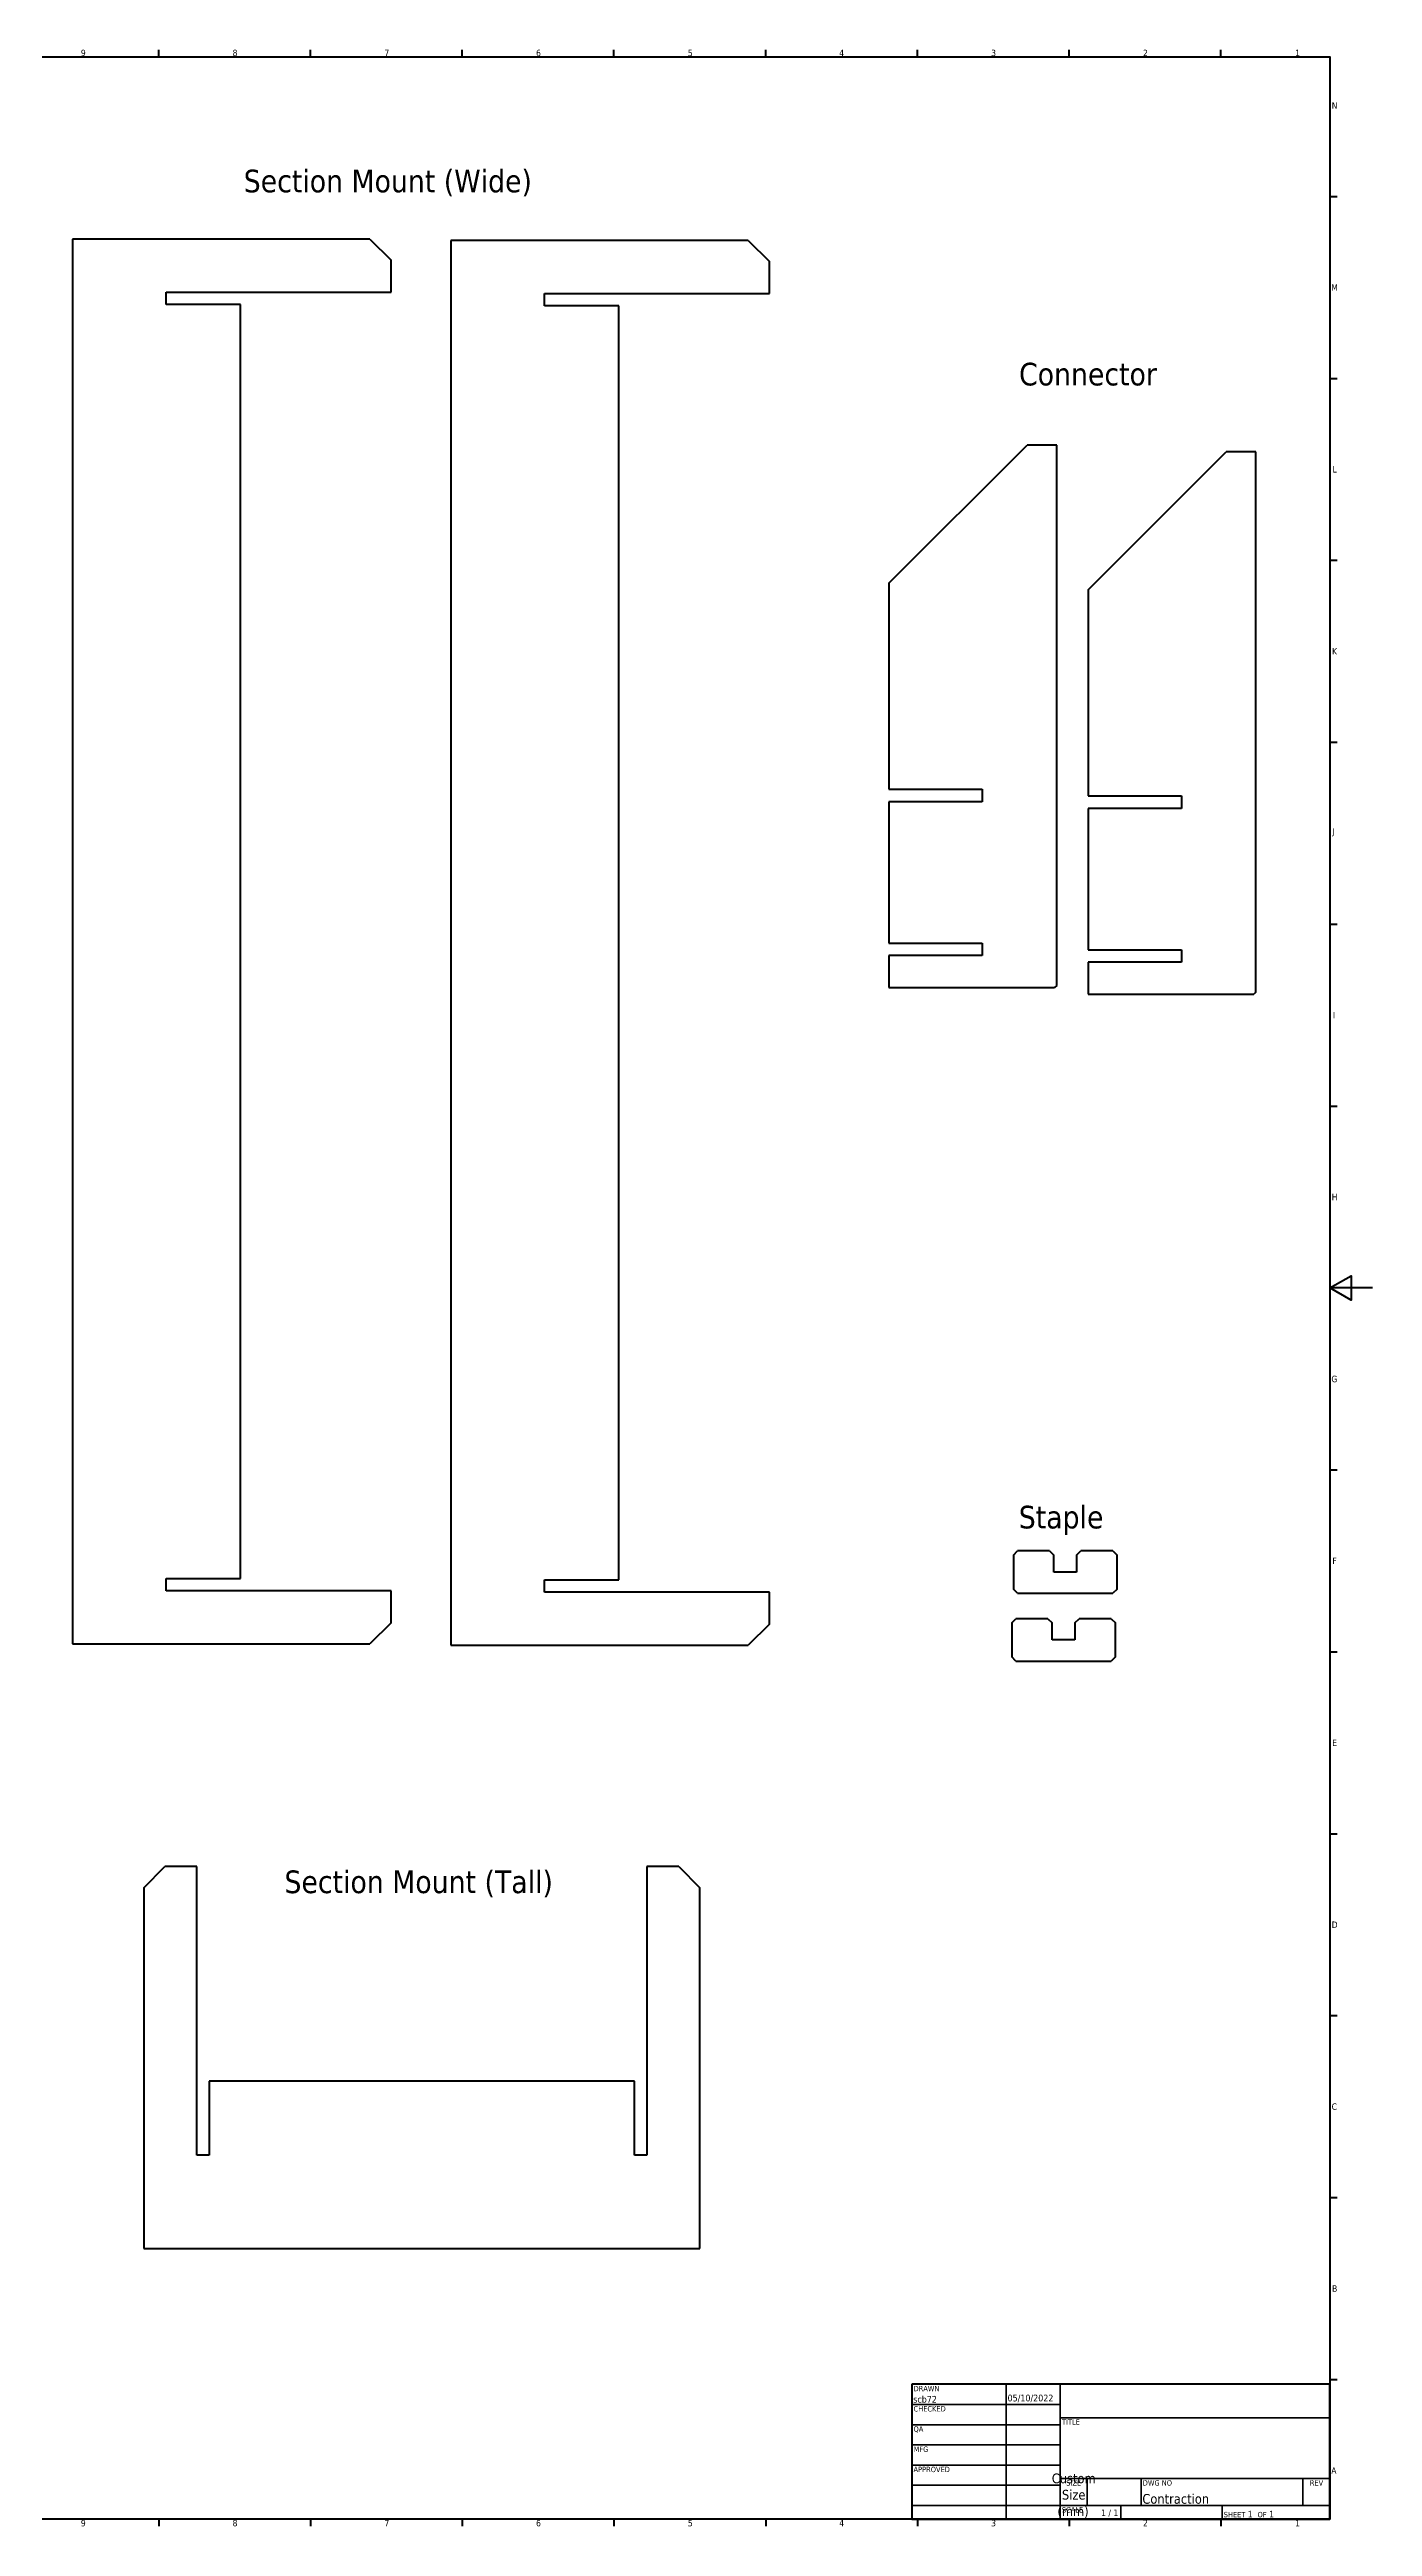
# Model space of a CAD drawing. Header units: inches. Extents: x 0 to 78.7, y 0 to 47.2.
# Drawn here: x 54.22 to 78.74, y 0.65 to 46.59 of the extents above; entities that cross this region are included whole.
import ezdxf
from ezdxf.enums import TextEntityAlignment as Align

# ---------------------------------------------------------------- set-up
doc = ezdxf.new("R2010")
doc.units = ezdxf.units.IN
doc.header["$MEASUREMENT"] = 0
for name, color, linetype, lineweight in [('Border (ANSI)', 7, 'Continuous', 70), ('Symbol (ANSI)', 7, 'Continuous', 25), ('Title (ANSI)', 7, 'Continuous', 50), ('Visible (ANSI)', 7, 'Continuous', 50)]:
    doc.layers.add(name, color=color, linetype=linetype, lineweight=lineweight)
doc.styles.add('Note Text (ANSI)', font='tahoma.ttf')
doc.styles.add('Text Style30', font='tahoma.ttf')
doc.styles.add('Text Style38', font='tahoma.ttf')
doc.styles.add('Text Style39', font='tahoma.ttf')

# ---------------------------------------------------------------- blocks, each defined once
blk = doc.blocks.new('Borders Default Border')
at = {"layer": 'Border (ANSI)'}
for p, q in [((56.243, 46.457), (56.243, 46.592)), ((59.055, 46.457), (59.055, 46.592)), ((61.867, 46.457), (61.867, 46.592)), ((64.679, 46.457), (64.679, 46.592)), ((67.492, 46.457), (67.492, 46.592)), ((70.304, 46.457), (70.304, 46.592)), ((73.116, 46.457), (73.116, 46.592)), ((75.928, 46.457), (75.928, 46.592)), ((77.953, 43.87), (78.089, 43.87)), ((77.953, 40.495), (78.089, 40.495)), ((77.953, 37.12), (78.089, 37.12)), ((77.953, 33.746), (78.089, 33.746)), ((77.953, 30.371), (78.089, 30.371)), ((77.953, 26.997), (78.089, 26.997)), ((77.953, 20.247), (78.089, 20.247)), ((77.953, 16.873), (78.089, 16.873)), ((77.953, 13.498), (78.089, 13.498)), ((77.953, 10.124), (78.089, 10.124)), ((77.953, 6.749), (78.089, 6.749)), ((77.953, 3.375), (78.089, 3.375)), ((56.243, 0.787), (56.243, 0.652)), ((59.055, 0.787), (59.055, 0.652)), ((61.867, 0.787), (61.867, 0.652)), ((64.679, 0.787), (64.679, 0.652)), ((67.492, 0.787), (67.492, 0.652)), ((70.304, 0.787), (70.304, 0.652)), ((73.116, 0.787), (73.116, 0.652)), ((75.928, 0.787), (75.928, 0.652))]:
    blk.add_line(p, q, dxfattribs=at)
at = {"layer": 'Border (ANSI)', "flags": 128}
for points in [[(0.787, 0.787), (0.787, 46.457), (77.953, 46.457), (77.953, 0.787), (0.787, 0.787)], [(78.74, 23.622), (77.953, 23.622), (78.346, 23.849), (78.346, 23.395), (77.953, 23.622)]]:
    blk.add_lwpolyline(points, dxfattribs=at)
at = {"layer": 'Border (ANSI)', "char_height": 0.12, "attachment_point": 7, "style": 'Note Text (ANSI)'}
for s, insert in [('9', (54.797, 46.47)), ('8', (57.61, 46.47)), ('7', (60.424, 46.472)), ('6', (63.235, 46.47)), ('5', (66.05, 46.47)), ('4', (68.856, 46.472)), ('3', (71.672, 46.47)), ('2', (74.486, 46.472)), ('1', (77.307, 46.472)), ('N', (77.985, 45.497)), ('M', (77.977, 42.122)), ('L', (77.999, 38.748)), ('K', (77.992, 35.373)), ('J', (77.995, 31.997)), ('I', (78.005, 28.624)), ('H', (77.985, 25.249)), ('G', (77.979, 21.872)), ('F', (77.997, 18.5)), ('E', (77.994, 15.126)), ('D', (77.985, 11.751)), ('C', (77.984, 8.374)), ('B', (77.992, 5.002)), ('A', (77.977, 1.627)), ('9', (54.797, 0.649)), ('8', (57.61, 0.649)), ('7', (60.424, 0.652)), ('6', (63.235, 0.649)), ('5', (66.05, 0.649)), ('4', (68.856, 0.652)), ('3', (71.672, 0.649)), ('2', (74.486, 0.652)), ('1', (77.307, 0.652))]:
    blk.add_mtext(s, dxfattribs=dict(at, insert=insert))
blk = doc.blocks.new('Title Blocks ANSI - Large')
at = {"layer": 'Title (ANSI)'}
for p, q in [((5, 7.45), (5, 4.95)), ((12.75, 7.45), (5, 7.45)), ((12.75, 4.95), (12.75, 7.45)), ((5, 4.95), (12.75, 4.95))]:
    blk.add_line(p, q, dxfattribs=at)
at = {"layer": 'Title (ANSI)', "lineweight": 35}
for p, q in [((6.75, 4.95), (6.75, 7.45)), ((7.75, 4.95), (7.75, 7.45)), ((5, 7.075), (7.75, 7.075)), ((5, 6.7), (7.75, 6.7)), ((7.75, 6.83), (12.75, 6.83)), ((5, 6.325), (7.75, 6.325)), ((5, 5.95), (7.75, 5.95)), ((5, 5.575), (7.75, 5.575)), ((12.75, 5.7), (7.75, 5.7)), ((8.25, 5.2), (8.25, 5.7)), ((9.25, 5.2), (9.25, 5.7)), ((12.25, 5.2), (12.25, 5.7)), ((7.75, 5.2), (5, 5.2)), ((12.75, 5.2), (7.75, 5.2)), ((8.87, 5.2), (8.87, 4.95)), ((10.75, 5.2), (10.75, 4.95))]:
    blk.add_line(p, q, dxfattribs=at)
at = {"layer": 'Title (ANSI)', "style": 'Text Style38'}
for s, p in [('DRAWN', (5.03, 7.42)), ('CHECKED', (5.03, 7.045)), ('QA', (5.03, 6.67)), ('TITLE', (7.78, 6.8)), ('MFG', (5.03, 6.295)), ('APPROVED', (5.03, 5.92)), ('DWG NO', (9.28, 5.67)), ('SCALE', (7.78, 5.17))]:
    blk.add_text(s, height=0.1, dxfattribs=at).set_placement(p, align=Align.TOP_LEFT)
for s, p in [('SIZE', (8, 5.67)), ('REV', (12.5, 5.67))]:
    blk.add_text(s, height=0.1, dxfattribs=at).set_placement(p, align=Align.TOP_CENTER)
at = {"layer": 'Title (ANSI)', "insert": (10.78, 4.98), "char_height": 0.12, "attachment_point": 7, "style": 'Note Text (ANSI)'}
blk.add_mtext('\\fTahoma|b0|i0;\\H0.1000;SHEET\\fTahoma|b0|i0;\\H0.1200; 1  \\fTahoma|b0|i0;\\H0.1000;OF\\fTahoma|b0|i0;\\H0.1200; 1 ', dxfattribs=at)
at = {"layer": 'Title (ANSI)'}
for tag, p, height, style in [('AUTHOR_001', (5.024, 7.108), 0.125, 'Text Style39'), ('CREATION_DATE_001', (6.773, 7.132), 0.125, 'Text Style39'), ('Sheet_Size_001', (7.593, 5.614), 0.18, 'Text Style30'), ('Sheet_Size_003', (7.697, 5.003), 0.18, 'Text Style30'), ('Sheet_Size_002', (7.781, 5.311), 0.18, 'Text Style30'), ('Initial_View_Scale_001', (8.507, 5.006), 0.12, 'Note Text (ANSI)'), ('PART_NUMBER_001', (9.272, 5.234), 0.18, 'Text Style30')]:
    blk.add_attdef(tag, p, '', height=height, dxfattribs=dict(at, style=style))
at = {"layer": 'Title (ANSI)', "style": 'Text Style39'}
for tag, p in [('CHECKED_BY', (5.03, 6.73)), ('CHECKED_DATE', (6.78, 6.73)), ('MFG_APPROVED_BY', (5.03, 5.98)), ('MFG_APPROVED_DATE', (6.78, 5.98)), ('ENG_APPROVED_BY', (5.03, 5.605)), ('ENG_APPROVAL_DATE', (6.78, 5.605))]:
    blk.add_attdef(tag, text='', height=0.125, dxfattribs=at).set_placement(p, align=Align.BOTTOM_LEFT)
for tag, p in [('COMPANY', (10.25, 7.14)), ('REVISION_NUMBER', (12.5, 5.375))]:
    blk.add_attdef(tag, text='', height=0.125, dxfattribs=at).set_placement(p, align=Align.MIDDLE_CENTER)
at = {"layer": 'Title (ANSI)', "style": 'Text Style30'}
blk.add_attdef('TITLE', text='', height=0.18, dxfattribs=at).set_placement((7.78, 6.223), align=Align.MIDDLE_LEFT)

msp = doc.modelspace()

# ---------------------------------------------------------------- linework, layer by layer
at = {"layer": 'Visible (ANSI)'}
for p, q in [((60.155, 43.078), (54.643, 43.078)), ((54.643, 43.078), (54.643, 17.019)), ((60.155, 43.078), (60.549, 42.685)), ((67.169, 43.054), (61.657, 43.054)), ((61.657, 43.054), (61.657, 16.995)), ((67.169, 43.054), (67.562, 42.661)), ((60.549, 42.094), (60.549, 42.685)), ((67.562, 42.07), (67.562, 42.661)), ((56.375, 42.094), (60.549, 42.094)), ((56.375, 41.864), (56.375, 42.094)), ((57.753, 41.864), (56.375, 41.864)), ((57.753, 18.234), (57.753, 41.864)), ((63.389, 42.07), (67.562, 42.07)), ((63.389, 41.84), (63.389, 42.07)), ((64.767, 41.84), (63.389, 41.84)), ((64.767, 18.21), (64.767, 41.84)), ((69.778, 36.696), (72.337, 39.255)), ((72.888, 39.255), (72.337, 39.255)), ((72.888, 29.235), (72.888, 39.255)), ((73.471, 36.571), (76.03, 39.13)), ((76.581, 39.13), (76.03, 39.13)), ((76.581, 29.111), (76.581, 39.13)), ((69.778, 36.696), (69.778, 32.875)), ((73.471, 36.571), (73.471, 32.75)), ((69.778, 32.875), (71.508, 32.875)), ((69.778, 32.643), (69.778, 30.021)), ((71.508, 32.643), (69.778, 32.643)), ((71.508, 32.875), (71.508, 32.643)), ((73.471, 32.75), (75.201, 32.75)), ((75.201, 32.75), (75.201, 32.518)), ((73.471, 32.518), (73.471, 29.896)), ((75.201, 32.518), (73.471, 32.518)), ((69.778, 30.021), (71.508, 30.021)), ((71.508, 30.021), (71.508, 29.788)), ((73.471, 29.896), (75.201, 29.896)), ((75.201, 29.896), (75.201, 29.664)), ((69.778, 29.788), (69.778, 29.196)), ((71.508, 29.788), (69.778, 29.788)), ((73.471, 29.664), (73.471, 29.071)), ((75.201, 29.664), (73.471, 29.664)), ((69.778, 29.196), (72.849, 29.196)), ((72.888, 29.235), (72.849, 29.196)), ((73.471, 29.071), (76.542, 29.071)), ((76.581, 29.111), (76.542, 29.071)), ((72.084, 18.668), (72.162, 18.746)), ((72.084, 18.668), (72.084, 18.038)), ((72.753, 18.746), (72.162, 18.746)), ((72.753, 18.746), (72.832, 18.668)), ((72.832, 18.353), (72.832, 18.668)), ((73.257, 18.668), (73.336, 18.746)), ((73.257, 18.668), (73.257, 18.353)), ((73.926, 18.746), (73.336, 18.746)), ((73.926, 18.746), (74.005, 18.668)), ((74.005, 18.038), (74.005, 18.668)), ((56.375, 18.004), (56.375, 18.234)), ((56.375, 18.234), (57.753, 18.234)), ((60.549, 18.004), (56.375, 18.004)), ((60.549, 17.413), (60.549, 18.004)), ((63.389, 17.98), (63.389, 18.21)), ((63.389, 18.21), (64.767, 18.21)), ((67.562, 17.98), (63.389, 17.98)), ((67.562, 17.389), (67.562, 17.98)), ((72.162, 17.959), (72.084, 18.038)), ((72.162, 17.959), (73.926, 17.959)), ((73.257, 18.353), (72.832, 18.353)), ((74.005, 18.038), (73.926, 17.959)), ((72.053, 17.408), (72.131, 17.486)), ((72.722, 17.486), (72.131, 17.486)), ((72.722, 17.486), (72.801, 17.408)), ((73.226, 17.408), (73.304, 17.486)), ((73.895, 17.486), (73.304, 17.486)), ((73.895, 17.486), (73.974, 17.408)), ((54.643, 17.019), (60.155, 17.019)), ((60.549, 17.413), (60.155, 17.019)), ((67.562, 17.389), (67.169, 16.995)), ((72.053, 17.408), (72.053, 16.778)), ((72.801, 17.093), (72.801, 17.408)), ((73.226, 17.093), (72.801, 17.093)), ((73.226, 17.408), (73.226, 17.093)), ((73.974, 16.778), (73.974, 17.408)), ((61.657, 16.995), (67.169, 16.995)), ((72.131, 16.699), (72.053, 16.778)), ((72.131, 16.699), (73.895, 16.699)), ((73.974, 16.778), (73.895, 16.699)), ((55.963, 12.495), (56.356, 12.889)), ((56.947, 12.889), (56.356, 12.889)), ((56.947, 7.534), (56.947, 12.889)), ((65.88, 12.889), (65.29, 12.889)), ((65.29, 12.889), (65.29, 7.534)), ((65.88, 12.889), (66.274, 12.495)), ((55.963, 12.495), (55.963, 5.802)), ((66.274, 5.802), (66.274, 12.495)), ((65.059, 8.912), (57.177, 8.912)), ((57.177, 8.912), (57.177, 7.534)), ((65.059, 7.534), (65.059, 8.912)), ((57.177, 7.534), (56.947, 7.534)), ((65.29, 7.534), (65.059, 7.534)), ((55.963, 5.802), (66.274, 5.802))]:
    msp.add_line(p, q, dxfattribs=at)

# ---------------------------------------------------------------- block references
msp.add_blockref('Borders Default Border', (0, 0))
msp.add_blockref('Title Blocks ANSI - Large', (65.203, -4.163)).add_auto_attribs({'AUTHOR_001': 'scb72', 'CREATION_DATE_001': '05/10/2022', 'PART_NUMBER_001': 'Contraction', 'Sheet_Size_001': 'Custom', 'Initial_View_Scale_001': '1 / 1', 'Sheet_Size_002': 'Size', 'Sheet_Size_003': '(mm)'})

# ---------------------------------------------------------------- texts
at = {"layer": 'Symbol (ANSI)', "char_height": 0.42, "attachment_point": 1, "style": 'Note Text (ANSI)'}
for s, insert, width in [('\\fTahoma|b0|i0;\\H0.4200;Section Mount (Wide)', (57.816, 44.366), 5.52807), ('\\fTahoma|b0|i0;\\H0.4200;Connector', (72.189, 40.784), 2.58977), ('\\fTahoma|b0|i0;\\H0.4200;Staple', (72.184, 19.582), 1.57347), ('\\fTahoma|b0|i0;\\H0.4200;Section Mount (Tall)', (58.571, 12.817), 5.52807)]:
    msp.add_mtext(s, dxfattribs=dict(at, insert=insert, width=width))

doc.saveas('drawing.dxf')
